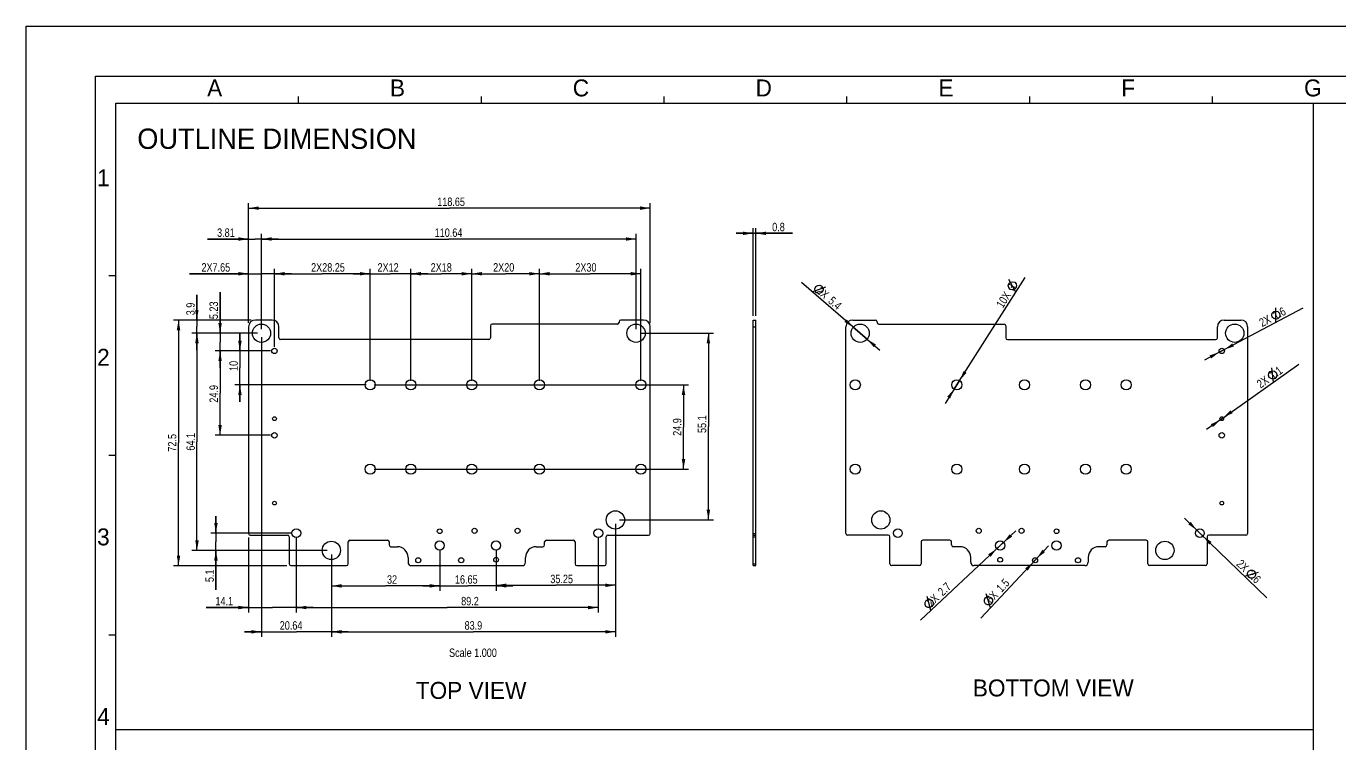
# Model space of a CAD drawing. Header units: millimetres. Extents: x 0 to 594, y 0 to 420.
# Drawn here: x 0 to 388, y 208.3 to 420 of the extents above; entities that cross this region are included whole.
import ezdxf

# ---------------------------------------------------------------- set-up
doc = ezdxf.new("R2010")
doc.units = ezdxf.units.MM
doc.header["$LTSCALE"] = 32.67
doc.layers.get('0').update_dxf_attribs({"linetype": 'CONTINUOUS'})
doc.styles.get("Standard").update_dxf_attribs({"font": 'txt', "width": 0.8})
doc.styles.add('TEXTSTYLE_2', font='txt')
doc.styles.add('TEXTSTYLE_8', font='ar_wgl__.ttf')
doc.styles.add('TEXTSTYLE_9', font='ar_wgl_b.ttf')
doc.dimstyles.new('DIMSTYLE_1', dxfattribs={"dimtxt": 2.5, "dimasz": 3, "dimexe": 1.5, "dimexo": 1.2, "dimtad": 1, "dimdsep": 46, "dimtxsty": 'STANDARD', "dimblk": '_FILLED', "dimblk1": '_FILLED', "dimblk2": '_FILLED', "dimcen": 0.09, "dimazin": 2, "dimtp": 0.01, "dimtm": 0.01, "dimtfac": 1, "dimtofl": 0, "dimtmove": 0, "dimatfit": 3, "dimldrblk": '_FILLED', "dimfxl": 1, "dimtolj": 1, "dimarcsym": 0})
doc.dimstyles.new('DIMSTYLE_2', dxfattribs={"dimtxt": 2.5, "dimasz": 3, "dimexe": 1.5, "dimexo": 1.2, "dimtad": 1, "dimdsep": 46, "dimtxsty": 'STANDARD', "dimblk": '_FILLED', "dimblk1": '_FILLED', "dimblk2": '_FILLED', "dimcen": 0.09, "dimazin": 2, "dimtp": 0.01, "dimtm": 0.01, "dimtfac": 1, "dimtmove": 0, "dimatfit": 2, "dimldrblk": '_FILLED', "dimfxl": 1, "dimtolj": 1, "dimarcsym": 0})

# ---------------------------------------------------------------- blocks, each defined once
blk = doc.blocks.new('_FILLED')
at = {"color": 0, "linetype": 'BYBLOCK'}
blk.add_solid([(0, 0), (-1, 0.17), (-1, -0.17)], dxfattribs=at)
blk = doc.blocks.new('*D0')
at = {"color": 7, "linetype": 'CONTINUOUS'}
for p, q in [((65.67, 332.52), (65.67, 367.83)), ((65.67, 366.33), (124.99, 366.33)), ((184.32, 366.33), (124.99, 366.33)), ((184.32, 332.52), (184.32, 367.83))]:
    blk.add_line(p, q, dxfattribs=at)
at = {"color": 7, "linetype": 'CONTINUOUS', "xscale": 3, "yscale": 3, "zscale": 3, "rotation": 180}
blk.add_blockref('_FILLED', (65.67, 366.33), dxfattribs=at)
at = {"color": 7, "linetype": 'CONTINUOUS', "xscale": 3, "yscale": 3, "zscale": 3}
blk.add_blockref('_FILLED', (184.32, 366.33), dxfattribs=at)
at = {"color": 7, "linetype": 'CONTINUOUS', "insert": (125.48, 369.46), "char_height": 2.5, "width": 12, "attachment_point": 2, "line_spacing_factor": 0.9}
blk.add_mtext('118.65', dxfattribs=at)
blk = doc.blocks.new('*D1')
at = {"color": 7, "linetype": 'CONTINUOUS'}
for p, q in [((66.47, 333.32), (43.47, 333.32)), ((44.97, 333.32), (44.97, 297.07)), ((44.97, 260.82), (44.97, 297.07)), ((76.97, 260.82), (43.47, 260.82))]:
    blk.add_line(p, q, dxfattribs=at)
at = {"color": 7, "linetype": 'CONTINUOUS', "xscale": 3, "yscale": 3, "zscale": 3}
for p, rotation in [((44.97, 333.32), 90), ((44.97, 260.82), 270)]:
    blk.add_blockref('_FILLED', p, dxfattribs=dict(at, rotation=rotation))
at = {"color": 7, "linetype": 'CONTINUOUS', "insert": (41.84, 297.07), "char_height": 2.5, "width": 8, "attachment_point": 2, "rotation": 90, "line_spacing_factor": 0.9}
blk.add_mtext('72.5', dxfattribs=at)
blk = doc.blocks.new('*D2')
at = {"color": 7, "linetype": 'CONTINUOUS'}
for p, q in [((214.68, 358.9), (209.68, 358.9)), ((209.68, 358.9), (215.08, 358.9)), ((214.68, 334.52), (214.68, 360.4)), ((226.33, 358.9), (215.08, 358.9)), ((215.48, 334.52), (215.48, 360.4)), ((215.48, 358.9), (226.33, 358.9))]:
    blk.add_line(p, q, dxfattribs=at)
at = {"color": 7, "linetype": 'CONTINUOUS', "xscale": 3, "yscale": 3, "zscale": 3}
blk.add_blockref('_FILLED', (214.68, 358.9), dxfattribs=at)
at = {"color": 7, "linetype": 'CONTINUOUS', "xscale": 3, "yscale": 3, "zscale": 3, "rotation": 180}
blk.add_blockref('_FILLED', (215.48, 358.9), dxfattribs=at)
at = {"color": 7, "linetype": 'CONTINUOUS', "insert": (220.33, 362.02), "char_height": 2.5, "width": 6, "attachment_point": 1, "line_spacing_factor": 0.9}
blk.add_mtext('0.8', dxfattribs=at)
blk = doc.blocks.new('*D3')
at = {"color": 7, "linetype": 'CONTINUOUS'}
for p, q in [((65.67, 357.22), (53.57, 357.22)), ((53.57, 357.22), (67.57, 357.22)), ((65.67, 332.52), (65.67, 358.72)), ((74.48, 357.22), (67.57, 357.22)), ((69.48, 330.62), (69.48, 358.72)), ((69.48, 357.22), (74.48, 357.22))]:
    blk.add_line(p, q, dxfattribs=at)
at = {"color": 7, "linetype": 'CONTINUOUS', "xscale": 3, "yscale": 3, "zscale": 3}
blk.add_blockref('_FILLED', (65.67, 357.22), dxfattribs=at)
at = {"color": 7, "linetype": 'CONTINUOUS', "xscale": 3, "yscale": 3, "zscale": 3, "rotation": 180}
blk.add_blockref('_FILLED', (69.48, 357.22), dxfattribs=at)
at = {"color": 7, "linetype": 'CONTINUOUS', "insert": (61.57, 360.35), "char_height": 2.5, "width": 8, "attachment_point": 3, "line_spacing_factor": 0.9}
blk.add_mtext('3.81', dxfattribs=at)
blk = doc.blocks.new('*D4')
at = {"color": 7, "linetype": 'CONTINUOUS'}
for p, q in [((68.28, 329.42), (48.93, 329.42)), ((50.43, 329.42), (50.43, 297.37)), ((50.43, 265.32), (50.43, 297.37)), ((88.92, 265.32), (48.93, 265.32))]:
    blk.add_line(p, q, dxfattribs=at)
at = {"color": 7, "linetype": 'CONTINUOUS', "xscale": 3, "yscale": 3, "zscale": 3}
for p, rotation in [((50.43, 329.42), 90), ((50.43, 265.32), 270)]:
    blk.add_blockref('_FILLED', p, dxfattribs=dict(at, rotation=rotation))
at = {"color": 7, "linetype": 'CONTINUOUS', "insert": (47.3, 297.37), "char_height": 2.5, "width": 8, "attachment_point": 2, "rotation": 90, "line_spacing_factor": 0.9}
blk.add_mtext('64.1', dxfattribs=at)
blk = doc.blocks.new('*D5')
at = {"color": 7, "linetype": 'CONTINUOUS'}
for p, q in [((73.32, 325.39), (73.32, 348.47)), ((73.32, 346.97), (87.44, 346.97)), ((101.57, 346.97), (87.44, 346.97)), ((101.57, 315.39), (101.57, 348.47))]:
    blk.add_line(p, q, dxfattribs=at)
at = {"color": 7, "linetype": 'CONTINUOUS', "xscale": 3, "yscale": 3, "zscale": 3, "rotation": 180}
blk.add_blockref('_FILLED', (73.32, 346.97), dxfattribs=at)
at = {"color": 7, "linetype": 'CONTINUOUS', "xscale": 3, "yscale": 3, "zscale": 3}
blk.add_blockref('_FILLED', (101.57, 346.97), dxfattribs=at)
at = {"color": 7, "linetype": 'CONTINUOUS', "insert": (89.12, 350.09), "char_height": 2.5, "width": 14, "attachment_point": 2, "line_spacing_factor": 0.9}
blk.add_mtext('2X28.25', dxfattribs=at)
blk = doc.blocks.new('*D6')
at = {"color": 7, "linetype": 'CONTINUOUS'}
for p, q in [((65.67, 346.97), (48.23, 346.97)), ((48.23, 346.97), (69.49, 346.97)), ((65.67, 332.52), (65.67, 348.47)), ((78.32, 346.97), (69.49, 346.97)), ((73.32, 325.39), (73.32, 348.47)), ((73.32, 346.97), (78.32, 346.97))]:
    blk.add_line(p, q, dxfattribs=at)
at = {"color": 7, "linetype": 'CONTINUOUS', "xscale": 3, "yscale": 3, "zscale": 3}
blk.add_blockref('_FILLED', (65.67, 346.97), dxfattribs=at)
at = {"color": 7, "linetype": 'CONTINUOUS', "xscale": 3, "yscale": 3, "zscale": 3, "rotation": 180}
blk.add_blockref('_FILLED', (73.32, 346.97), dxfattribs=at)
at = {"color": 7, "linetype": 'CONTINUOUS', "insert": (60.23, 350.09), "char_height": 2.5, "width": 12, "attachment_point": 3, "line_spacing_factor": 0.9}
blk.add_mtext('2X7.65', dxfattribs=at)
blk = doc.blocks.new('*D7')
at = {"color": 7, "linetype": 'CONTINUOUS'}
for p, q in [((101.57, 346.97), (96.57, 346.97)), ((96.57, 346.97), (107.57, 346.97)), ((101.57, 315.39), (101.57, 348.47)), ((118.57, 346.97), (107.57, 346.97)), ((113.57, 315.39), (113.57, 348.47)), ((113.57, 346.97), (118.57, 346.97))]:
    blk.add_line(p, q, dxfattribs=at)
at = {"color": 7, "linetype": 'CONTINUOUS', "xscale": 3, "yscale": 3, "zscale": 3}
blk.add_blockref('_FILLED', (101.57, 346.97), dxfattribs=at)
at = {"color": 7, "linetype": 'CONTINUOUS', "xscale": 3, "yscale": 3, "zscale": 3, "rotation": 180}
blk.add_blockref('_FILLED', (113.57, 346.97), dxfattribs=at)
at = {"color": 7, "linetype": 'CONTINUOUS', "insert": (106.87, 350.09), "char_height": 2.5, "width": 8, "attachment_point": 2, "line_spacing_factor": 0.9}
blk.add_mtext('2X12', dxfattribs=at)
blk = doc.blocks.new('*D8')
at = {"color": 7, "linetype": 'CONTINUOUS'}
for p, q in [((113.57, 315.39), (113.57, 348.47)), ((113.57, 346.97), (122.57, 346.97)), ((131.57, 346.97), (122.57, 346.97)), ((131.57, 315.39), (131.57, 348.47))]:
    blk.add_line(p, q, dxfattribs=at)
at = {"color": 7, "linetype": 'CONTINUOUS', "xscale": 3, "yscale": 3, "zscale": 3, "rotation": 180}
blk.add_blockref('_FILLED', (113.57, 346.97), dxfattribs=at)
at = {"color": 7, "linetype": 'CONTINUOUS', "xscale": 3, "yscale": 3, "zscale": 3}
blk.add_blockref('_FILLED', (131.57, 346.97), dxfattribs=at)
at = {"color": 7, "linetype": 'CONTINUOUS', "insert": (122.57, 350.09), "char_height": 2.5, "width": 8, "attachment_point": 2, "line_spacing_factor": 0.9}
blk.add_mtext('2X18', dxfattribs=at)
blk = doc.blocks.new('*D9')
at = {"color": 7, "linetype": 'CONTINUOUS'}
for p, q in [((131.57, 315.39), (131.57, 348.47)), ((131.57, 346.97), (141.57, 346.97)), ((151.57, 346.97), (141.57, 346.97)), ((151.57, 315.39), (151.57, 348.47))]:
    blk.add_line(p, q, dxfattribs=at)
at = {"color": 7, "linetype": 'CONTINUOUS', "xscale": 3, "yscale": 3, "zscale": 3, "rotation": 180}
blk.add_blockref('_FILLED', (131.57, 346.97), dxfattribs=at)
at = {"color": 7, "linetype": 'CONTINUOUS', "xscale": 3, "yscale": 3, "zscale": 3}
blk.add_blockref('_FILLED', (151.57, 346.97), dxfattribs=at)
at = {"color": 7, "linetype": 'CONTINUOUS', "insert": (141.03, 350.09), "char_height": 2.5, "width": 8, "attachment_point": 2, "line_spacing_factor": 0.9}
blk.add_mtext('2X20', dxfattribs=at)
blk = doc.blocks.new('*D10')
at = {"color": 7, "linetype": 'CONTINUOUS'}
for p, q in [((151.57, 315.39), (151.57, 348.47)), ((151.57, 346.97), (166.57, 346.97)), ((181.57, 346.97), (166.57, 346.97)), ((181.57, 315.39), (181.57, 348.47))]:
    blk.add_line(p, q, dxfattribs=at)
at = {"color": 7, "linetype": 'CONTINUOUS', "xscale": 3, "yscale": 3, "zscale": 3, "rotation": 180}
blk.add_blockref('_FILLED', (151.57, 346.97), dxfattribs=at)
at = {"color": 7, "linetype": 'CONTINUOUS', "xscale": 3, "yscale": 3, "zscale": 3}
blk.add_blockref('_FILLED', (181.57, 346.97), dxfattribs=at)
at = {"color": 7, "linetype": 'CONTINUOUS', "insert": (165.31, 350.09), "char_height": 2.5, "width": 8, "attachment_point": 2, "line_spacing_factor": 0.9}
blk.add_mtext('2X30', dxfattribs=at)
blk = doc.blocks.new('*D11')
at = {"color": 7, "linetype": 'CONTINUOUS'}
for p, q in [((69.48, 330.62), (69.48, 358.72)), ((69.48, 357.22), (124.8, 357.22)), ((180.12, 357.22), (124.8, 357.22)), ((180.12, 330.62), (180.12, 358.72))]:
    blk.add_line(p, q, dxfattribs=at)
at = {"color": 7, "linetype": 'CONTINUOUS', "xscale": 3, "yscale": 3, "zscale": 3, "rotation": 180}
blk.add_blockref('_FILLED', (69.48, 357.22), dxfattribs=at)
at = {"color": 7, "linetype": 'CONTINUOUS', "xscale": 3, "yscale": 3, "zscale": 3}
blk.add_blockref('_FILLED', (180.12, 357.22), dxfattribs=at)
at = {"color": 7, "linetype": 'CONTINUOUS', "insert": (124.73, 360.35), "char_height": 2.5, "width": 12, "attachment_point": 2, "line_spacing_factor": 0.9}
blk.add_mtext('110.64', dxfattribs=at)
blk = doc.blocks.new('*D12')
at = {"color": 7, "linetype": 'CONTINUOUS'}
for p, q in [((57.25, 329.42), (57.25, 341.58)), ((57.25, 341.58), (57.25, 326.81)), ((68.28, 329.42), (55.75, 329.42)), ((57.25, 319.19), (57.25, 326.81)), ((72.12, 324.19), (55.75, 324.19)), ((57.25, 324.19), (57.25, 319.19))]:
    blk.add_line(p, q, dxfattribs=at)
at = {"color": 7, "linetype": 'CONTINUOUS', "xscale": 3, "yscale": 3, "zscale": 3}
for p, rotation in [((57.25, 329.42), 270), ((57.25, 324.19), 90)]:
    blk.add_blockref('_FILLED', p, dxfattribs=dict(at, rotation=rotation))
at = {"color": 7, "linetype": 'CONTINUOUS', "insert": (54.12, 333.58), "char_height": 2.5, "width": 8, "attachment_point": 1, "rotation": 90, "line_spacing_factor": 0.9}
blk.add_mtext('5.23', dxfattribs=at)
blk = doc.blocks.new('*D13')
at = {"color": 7, "linetype": 'CONTINUOUS'}
for p, q in [((72.12, 324.19), (55.75, 324.19)), ((57.25, 324.19), (57.25, 311.74)), ((57.25, 299.29), (57.25, 311.74)), ((72.12, 299.29), (55.75, 299.29))]:
    blk.add_line(p, q, dxfattribs=at)
at = {"color": 7, "linetype": 'CONTINUOUS', "xscale": 3, "yscale": 3, "zscale": 3}
for p, rotation in [((57.25, 324.19), 90), ((57.25, 299.29), 270)]:
    blk.add_blockref('_FILLED', p, dxfattribs=dict(at, rotation=rotation))
at = {"color": 7, "linetype": 'CONTINUOUS', "insert": (54.12, 311.53), "char_height": 2.5, "width": 8, "attachment_point": 2, "rotation": 90, "line_spacing_factor": 0.9}
blk.add_mtext('24.9', dxfattribs=at)
blk = doc.blocks.new('*D14')
at = {"color": 7, "linetype": 'CONTINUOUS'}
for p, q in [((63.11, 324.19), (63.11, 329.19)), ((63.11, 329.19), (63.11, 319.19)), ((72.12, 324.19), (61.61, 324.19)), ((63.11, 309.19), (63.11, 319.19)), ((100.37, 314.19), (61.61, 314.19)), ((63.11, 314.19), (63.11, 309.19))]:
    blk.add_line(p, q, dxfattribs=at)
at = {"color": 7, "linetype": 'CONTINUOUS', "xscale": 3, "yscale": 3, "zscale": 3}
for p, rotation in [((63.11, 324.19), 270), ((63.11, 314.19), 90)]:
    blk.add_blockref('_FILLED', p, dxfattribs=dict(at, rotation=rotation))
at = {"color": 7, "linetype": 'CONTINUOUS', "insert": (59.98, 319.78), "char_height": 2.5, "width": 4, "attachment_point": 2, "rotation": 90, "line_spacing_factor": 0.9}
blk.add_mtext('10', dxfattribs=at)
blk = doc.blocks.new('*D15')
at = {"color": 7, "linetype": 'CONTINUOUS'}
for p, q in [((102.77, 314.19), (195.64, 314.19)), ((194.14, 314.19), (194.14, 301.74)), ((194.14, 289.29), (194.14, 301.74)), ((102.77, 289.29), (195.64, 289.29))]:
    blk.add_line(p, q, dxfattribs=at)
at = {"color": 7, "linetype": 'CONTINUOUS', "xscale": 3, "yscale": 3, "zscale": 3}
for p, rotation in [((194.14, 314.19), 90), ((194.14, 289.29), 270)]:
    blk.add_blockref('_FILLED', p, dxfattribs=dict(at, rotation=rotation))
at = {"color": 7, "linetype": 'CONTINUOUS', "insert": (191.01, 301.74), "char_height": 2.5, "width": 8, "attachment_point": 2, "rotation": 90, "line_spacing_factor": 0.9}
blk.add_mtext('24.9', dxfattribs=at)
blk = doc.blocks.new('*D16')
at = {"color": 7, "linetype": 'CONTINUOUS'}
for p, q in [((79.77, 269.22), (79.77, 246.97)), ((168.97, 269.22), (168.97, 246.97)), ((79.77, 248.47), (124.37, 248.47)), ((168.97, 248.47), (124.37, 248.47))]:
    blk.add_line(p, q, dxfattribs=at)
at = {"color": 7, "linetype": 'CONTINUOUS', "xscale": 3, "yscale": 3, "zscale": 3, "rotation": 180}
blk.add_blockref('_FILLED', (79.77, 248.47), dxfattribs=at)
at = {"color": 7, "linetype": 'CONTINUOUS', "xscale": 3, "yscale": 3, "zscale": 3}
blk.add_blockref('_FILLED', (168.97, 248.47), dxfattribs=at)
at = {"color": 7, "linetype": 'CONTINUOUS', "insert": (131.06, 251.6), "char_height": 2.5, "width": 8, "attachment_point": 2, "line_spacing_factor": 0.9}
blk.add_mtext('89.2', dxfattribs=at)
blk = doc.blocks.new('*D17')
at = {"color": 7, "linetype": 'CONTINUOUS'}
for p, q in [((56.02, 270.42), (56.02, 275.42)), ((56.02, 275.42), (56.02, 267.87)), ((78.57, 270.42), (54.52, 270.42)), ((56.02, 253.69), (56.02, 267.87)), ((88.92, 265.32), (54.52, 265.32)), ((56.02, 265.32), (56.02, 253.69))]:
    blk.add_line(p, q, dxfattribs=at)
at = {"color": 7, "linetype": 'CONTINUOUS', "xscale": 3, "yscale": 3, "zscale": 3}
for p, rotation in [((56.02, 270.42), 270), ((56.02, 265.32), 90)]:
    blk.add_blockref('_FILLED', p, dxfattribs=dict(at, rotation=rotation))
at = {"color": 7, "linetype": 'CONTINUOUS', "insert": (52.9, 259.69), "char_height": 2.5, "width": 6, "attachment_point": 3, "rotation": 90, "line_spacing_factor": 0.9}
blk.add_mtext('5.1', dxfattribs=at)
blk = doc.blocks.new('*D18')
at = {"color": 7, "linetype": 'CONTINUOUS'}
for p, q in [((50.39, 333.32), (50.39, 340.71)), ((50.39, 340.71), (50.39, 331.37)), ((66.47, 333.32), (48.89, 333.32)), ((50.39, 324.42), (50.39, 331.37)), ((68.28, 329.42), (48.89, 329.42)), ((50.39, 329.42), (50.39, 324.42))]:
    blk.add_line(p, q, dxfattribs=at)
at = {"color": 7, "linetype": 'CONTINUOUS', "xscale": 3, "yscale": 3, "zscale": 3}
for p, rotation in [((50.39, 333.32), 270), ((50.39, 329.42), 90)]:
    blk.add_blockref('_FILLED', p, dxfattribs=dict(at, rotation=rotation))
at = {"color": 7, "linetype": 'CONTINUOUS', "insert": (47.26, 334.71), "char_height": 2.5, "width": 6, "attachment_point": 1, "rotation": 90, "line_spacing_factor": 0.9}
blk.add_mtext('3.9', dxfattribs=at)
blk = doc.blocks.new('*D19')
at = {"color": 7, "linetype": 'CONTINUOUS'}
for p, q in [((69.48, 328.22), (69.48, 239.8)), ((90.12, 264.12), (90.12, 239.8)), ((69.48, 241.3), (64.48, 241.3)), ((64.48, 241.3), (79.8, 241.3)), ((95.12, 241.3), (79.8, 241.3)), ((90.12, 241.3), (95.12, 241.3))]:
    blk.add_line(p, q, dxfattribs=at)
at = {"color": 7, "linetype": 'CONTINUOUS', "xscale": 3, "yscale": 3, "zscale": 3}
blk.add_blockref('_FILLED', (69.48, 241.3), dxfattribs=at)
at = {"color": 7, "linetype": 'CONTINUOUS', "xscale": 3, "yscale": 3, "zscale": 3, "rotation": 180}
blk.add_blockref('_FILLED', (90.12, 241.3), dxfattribs=at)
at = {"color": 7, "linetype": 'CONTINUOUS', "insert": (78.22, 244.43), "char_height": 2.5, "width": 10, "attachment_point": 2, "line_spacing_factor": 0.9}
blk.add_mtext('20.64', dxfattribs=at)
blk = doc.blocks.new('*D20')
at = {"color": 7, "linetype": 'CONTINUOUS'}
for p, q in [((174.02, 273.12), (174.02, 239.8)), ((90.12, 264.12), (90.12, 239.8)), ((90.12, 241.3), (132.07, 241.3)), ((174.02, 241.3), (132.07, 241.3))]:
    blk.add_line(p, q, dxfattribs=at)
at = {"color": 7, "linetype": 'CONTINUOUS', "xscale": 3, "yscale": 3, "zscale": 3, "rotation": 180}
blk.add_blockref('_FILLED', (90.12, 241.3), dxfattribs=at)
at = {"color": 7, "linetype": 'CONTINUOUS', "xscale": 3, "yscale": 3, "zscale": 3}
blk.add_blockref('_FILLED', (174.02, 241.3), dxfattribs=at)
at = {"color": 7, "linetype": 'CONTINUOUS', "insert": (132.07, 244.43), "char_height": 2.5, "width": 8, "attachment_point": 2, "line_spacing_factor": 0.9}
blk.add_mtext('83.9', dxfattribs=at)
blk = doc.blocks.new('*D21')
at = {"color": 7, "linetype": 'CONTINUOUS'}
for p, q in [((181.32, 329.42), (202.98, 329.42)), ((201.48, 329.42), (201.48, 301.87)), ((201.48, 274.32), (201.48, 301.87)), ((175.22, 274.32), (202.98, 274.32))]:
    blk.add_line(p, q, dxfattribs=at)
at = {"color": 7, "linetype": 'CONTINUOUS', "xscale": 3, "yscale": 3, "zscale": 3}
for p, rotation in [((201.48, 329.42), 90), ((201.48, 274.32), 270)]:
    blk.add_blockref('_FILLED', p, dxfattribs=dict(at, rotation=rotation))
at = {"color": 7, "linetype": 'CONTINUOUS', "insert": (198.35, 302.57), "char_height": 2.5, "width": 8, "attachment_point": 2, "rotation": 90, "line_spacing_factor": 0.9}
blk.add_mtext('55.1', dxfattribs=at)
blk = doc.blocks.new('*D22')
at = {"color": 7, "linetype": 'CONTINUOUS'}
for p, q in [((65.67, 269.12), (65.67, 246.97)), ((79.77, 269.22), (79.77, 246.97)), ((65.67, 248.47), (53.09, 248.47)), ((53.09, 248.47), (72.72, 248.47)), ((84.77, 248.47), (72.72, 248.47)), ((79.77, 248.47), (84.77, 248.47))]:
    blk.add_line(p, q, dxfattribs=at)
at = {"color": 7, "linetype": 'CONTINUOUS', "xscale": 3, "yscale": 3, "zscale": 3}
blk.add_blockref('_FILLED', (65.67, 248.47), dxfattribs=at)
at = {"color": 7, "linetype": 'CONTINUOUS', "xscale": 3, "yscale": 3, "zscale": 3, "rotation": 180}
blk.add_blockref('_FILLED', (79.77, 248.47), dxfattribs=at)
at = {"color": 7, "linetype": 'CONTINUOUS', "insert": (61.09, 251.6), "char_height": 2.5, "width": 8, "attachment_point": 3, "line_spacing_factor": 0.9}
blk.add_mtext('14.1', dxfattribs=at)
blk = doc.blocks.new('*D23')
at = {"color": 7, "linetype": 'CONTINUOUS'}
for p, q in [((90.12, 264.12), (90.12, 253.35)), ((122.12, 265.57), (122.12, 253.35)), ((90.12, 254.85), (106.12, 254.85)), ((122.12, 254.85), (106.12, 254.85))]:
    blk.add_line(p, q, dxfattribs=at)
at = {"color": 7, "linetype": 'CONTINUOUS', "xscale": 3, "yscale": 3, "zscale": 3, "rotation": 180}
blk.add_blockref('_FILLED', (90.12, 254.85), dxfattribs=at)
at = {"color": 7, "linetype": 'CONTINUOUS', "xscale": 3, "yscale": 3, "zscale": 3}
blk.add_blockref('_FILLED', (122.12, 254.85), dxfattribs=at)
at = {"color": 7, "linetype": 'CONTINUOUS', "insert": (108.04, 257.98), "char_height": 2.5, "width": 4, "attachment_point": 2, "line_spacing_factor": 0.9}
blk.add_mtext('32', dxfattribs=at)
blk = doc.blocks.new('*D24')
at = {"color": 7, "linetype": 'CONTINUOUS'}
for p, q in [((122.12, 265.57), (122.12, 253.38)), ((138.77, 265.57), (138.77, 253.38)), ((122.12, 254.88), (117.12, 254.88)), ((117.12, 254.88), (130.44, 254.88)), ((143.77, 254.88), (130.44, 254.88)), ((138.77, 254.88), (143.77, 254.88))]:
    blk.add_line(p, q, dxfattribs=at)
at = {"color": 7, "linetype": 'CONTINUOUS', "xscale": 3, "yscale": 3, "zscale": 3}
blk.add_blockref('_FILLED', (122.12, 254.88), dxfattribs=at)
at = {"color": 7, "linetype": 'CONTINUOUS', "xscale": 3, "yscale": 3, "zscale": 3, "rotation": 180}
blk.add_blockref('_FILLED', (138.77, 254.88), dxfattribs=at)
at = {"color": 7, "linetype": 'CONTINUOUS', "insert": (129.97, 258), "char_height": 2.5, "width": 10, "attachment_point": 2, "line_spacing_factor": 0.9}
blk.add_mtext('16.65', dxfattribs=at)
blk = doc.blocks.new('*D25')
at = {"color": 7, "linetype": 'CONTINUOUS'}
for p, q in [((174.02, 273.12), (174.02, 253.53)), ((138.77, 265.57), (138.77, 253.53)), ((138.77, 255.03), (156.39, 255.03)), ((174.02, 255.03), (156.39, 255.03))]:
    blk.add_line(p, q, dxfattribs=at)
at = {"color": 7, "linetype": 'CONTINUOUS', "xscale": 3, "yscale": 3, "zscale": 3, "rotation": 180}
blk.add_blockref('_FILLED', (138.77, 255.03), dxfattribs=at)
at = {"color": 7, "linetype": 'CONTINUOUS', "xscale": 3, "yscale": 3, "zscale": 3}
blk.add_blockref('_FILLED', (174.02, 255.03), dxfattribs=at)
at = {"color": 7, "linetype": 'CONTINUOUS', "insert": (158.14, 258.16), "char_height": 2.5, "width": 10, "attachment_point": 2, "line_spacing_factor": 0.9}
blk.add_mtext('35.25', dxfattribs=at)
blk = doc.blocks.new('*D26')
at = {"color": 7, "linetype": 'CONTINUOUS'}
for p, q in [((246.32, 329.42), (228.96, 344.36)), ((244.27, 331.18), (244.27, 331.18)), ((244.27, 331.18), (246.32, 329.42)), ((248.37, 327.66), (246.32, 329.42)), ((246.32, 329.42), (252.16, 324.4)), ((248.37, 327.66), (248.37, 327.66))]:
    blk.add_line(p, q, dxfattribs=at)
at = {"color": 7, "linetype": 'CONTINUOUS', "xscale": 3, "yscale": 3, "zscale": 3}
for p, rotation in [((244.27, 331.18), 319.2854077975), ((248.37, 327.66), 139.2863019438)]:
    blk.add_blockref('_FILLED', p, dxfattribs=dict(at, rotation=rotation))
at = {"color": 7, "linetype": 'CONTINUOUS', "insert": (241.11, 338.03), "char_height": 2.5, "width": 20, "attachment_point": 3, "rotation": 319.2849, "line_spacing_factor": 0.9}
blk.add_mtext('2X{\\ftxt;\\W0.0001;\\H0.0001;\\~}{\\ftxt;\\W1.3333333333;\\H2.5; }{\\ftxt;\\W0.0001;\\H0.0001;\\~}5.4', dxfattribs=at)
blk = doc.blocks.new('*D27')
at = {"color": 7, "linetype": 'CONTINUOUS'}
for p, q in [((274.87, 314.19), (295.06, 345.85)), ((275.68, 315.46), (274.87, 314.19)), ((275.68, 315.46), (275.68, 315.46)), ((274.87, 314.19), (271.38, 308.71)), ((274.06, 312.93), (274.87, 314.19)), ((274.06, 312.93), (274.06, 312.93))]:
    blk.add_line(p, q, dxfattribs=at)
at = {"color": 7, "linetype": 'CONTINUOUS', "xscale": 3, "yscale": 3, "zscale": 3}
for p, rotation in [((275.68, 315.46), 237.4793975888), ((274.06, 312.93), 57.4793975888)]:
    blk.add_blockref('_FILLED', p, dxfattribs=dict(at, rotation=rotation))
at = {"color": 7, "linetype": 'CONTINUOUS', "insert": (286.33, 337.97), "char_height": 2.5, "width": 17, "attachment_point": 1, "rotation": 57.4789, "line_spacing_factor": 0.9}
blk.add_mtext('10X{\\ftxt;\\W0.0001;\\H0.0001;\\~}{\\ftxt;\\W1.3333333333;\\H2.5; }{\\ftxt;\\W0.0001;\\H0.0001;\\~}3', dxfattribs=at)
blk = doc.blocks.new('*D28')
at = {"color": 7, "linetype": 'CONTINUOUS'}
for p, q in [((353.12, 324.19), (377.12, 336.87)), ((353.12, 324.19), (347.99, 321.48)), ((352.41, 323.82), (353.12, 324.19)), ((352.41, 323.82), (352.41, 323.82)), ((353.83, 324.56), (353.12, 324.19)), ((353.83, 324.56), (353.83, 324.56))]:
    blk.add_line(p, q, dxfattribs=at)
at = {"color": 7, "linetype": 'CONTINUOUS', "xscale": 3, "yscale": 3, "zscale": 3}
for p, rotation in [((353.83, 324.56), 207.8549417329), ((352.41, 323.82), 27.8549417329)]:
    blk.add_blockref('_FILLED', p, dxfattribs=dict(at, rotation=rotation))
at = {"color": 7, "linetype": 'CONTINUOUS', "insert": (363.87, 333.41), "char_height": 2.5, "width": 20, "attachment_point": 1, "rotation": 27.8567, "line_spacing_factor": 0.9}
blk.add_mtext('2X{\\ftxt;\\W0.0001;\\H0.0001;\\~}{\\ftxt;\\W1.3333333333;\\H2.5; }{\\ftxt;\\W0.0001;\\H0.0001;\\~}1.6', dxfattribs=at)
blk = doc.blocks.new('*D29')
at = {"color": 7, "linetype": 'CONTINUOUS'}
for p, q in [((353.12, 304.19), (375.86, 320.25)), ((353.12, 304.19), (348.59, 300.99)), ((352.67, 303.87), (353.12, 304.19)), ((352.67, 303.87), (352.67, 303.87)), ((353.57, 304.51), (353.12, 304.19)), ((353.57, 304.51), (353.57, 304.51))]:
    blk.add_line(p, q, dxfattribs=at)
at = {"color": 7, "linetype": 'CONTINUOUS', "xscale": 3, "yscale": 3, "zscale": 3}
for p, rotation in [((353.57, 304.51), 215.2368283161), ((352.67, 303.87), 35.2352466386)]:
    blk.add_blockref('_FILLED', p, dxfattribs=dict(at, rotation=rotation))
at = {"color": 7, "linetype": 'CONTINUOUS', "insert": (363.17, 315.11), "char_height": 2.5, "width": 20, "attachment_point": 1, "rotation": 35.2374, "line_spacing_factor": 0.9}
blk.add_mtext('2X{\\ftxt;\\W0.0001;\\H0.0001;\\~}{\\ftxt;\\W1.3333333333;\\H2.5; }{\\ftxt;\\W0.0001;\\H0.0001;\\~}1.1', dxfattribs=at)
blk = doc.blocks.new('*D30')
at = {"color": 7, "linetype": 'CONTINUOUS'}
for p, q in [((346.67, 270.42), (342.14, 274.8)), ((345.74, 271.32), (345.74, 271.32)), ((345.74, 271.32), (346.67, 270.42)), ((347.61, 269.52), (346.67, 270.42)), ((346.67, 270.42), (366.42, 251.36)), ((347.61, 269.52), (347.61, 269.52))]:
    blk.add_line(p, q, dxfattribs=at)
at = {"color": 7, "linetype": 'CONTINUOUS', "xscale": 3, "yscale": 3, "zscale": 3}
for p, rotation in [((345.74, 271.32), 316.0177349357), ((347.61, 269.52), 136.0197075666)]:
    blk.add_blockref('_FILLED', p, dxfattribs=dict(at, rotation=rotation))
at = {"color": 7, "linetype": 'CONTINUOUS', "insert": (359, 262.87), "char_height": 2.5, "width": 20, "attachment_point": 1, "rotation": 316.0181, "line_spacing_factor": 0.9}
blk.add_mtext('2X{\\ftxt;\\W0.0001;\\H0.0001;\\~}{\\ftxt;\\W1.3333333333;\\H2.5; }{\\ftxt;\\W0.0001;\\H0.0001;\\~}2.6', dxfattribs=at)
blk = doc.blocks.new('*D31')
at = {"color": 7, "linetype": 'CONTINUOUS'}
for p, q in [((287.67, 266.77), (292.3, 271.11)), ((287.67, 266.77), (264.12, 244.69)), ((286.69, 265.85), (287.67, 266.77)), ((286.69, 265.85), (286.69, 265.85)), ((288.66, 267.69), (287.67, 266.77)), ((288.66, 267.69), (288.66, 267.69))]:
    blk.add_line(p, q, dxfattribs=at)
at = {"color": 7, "linetype": 'CONTINUOUS', "xscale": 3, "yscale": 3, "zscale": 3}
for p, rotation in [((288.66, 267.69), 223.1561397768), ((286.69, 265.85), 43.1581396115)]:
    blk.add_blockref('_FILLED', p, dxfattribs=dict(at, rotation=rotation))
at = {"color": 7, "linetype": 'CONTINUOUS', "insert": (271.71, 256.09), "char_height": 2.5, "width": 20, "attachment_point": 3, "rotation": 43.1583, "line_spacing_factor": 0.9}
blk.add_mtext('2X{\\ftxt;\\W0.0001;\\H0.0001;\\~}{\\ftxt;\\W1.3333333333;\\H2.5; }{\\ftxt;\\W0.0001;\\H0.0001;\\~}2.7', dxfattribs=at)
blk = doc.blocks.new('*D32')
at = {"color": 7, "linetype": 'CONTINUOUS'}
for p, q in [((297.98, 262.43), (301.91, 266.63)), ((297.98, 262.43), (281.98, 245.35)), ((297.47, 261.88), (297.98, 262.43)), ((297.47, 261.88), (297.47, 261.88)), ((298.49, 262.98), (297.98, 262.43)), ((298.49, 262.98), (298.49, 262.98))]:
    blk.add_line(p, q, dxfattribs=at)
at = {"color": 7, "linetype": 'CONTINUOUS', "xscale": 3, "yscale": 3, "zscale": 3}
for p, rotation in [((298.49, 262.98), 226.8671102327), ((297.47, 261.88), 46.8671102327)]:
    blk.add_blockref('_FILLED', p, dxfattribs=dict(at, rotation=rotation))
at = {"color": 7, "linetype": 'CONTINUOUS', "insert": (288.81, 257.21), "char_height": 2.5, "width": 20, "attachment_point": 3, "rotation": 46.8689, "line_spacing_factor": 0.9}
blk.add_mtext('6X{\\ftxt;\\W0.0001;\\H0.0001;\\~}{\\ftxt;\\W1.3333333333;\\H2.5; }{\\ftxt;\\W0.0001;\\H0.0001;\\~}1.5', dxfattribs=at)

msp = doc.modelspace()

# ---------------------------------------------------------------- linework, layer by layer
at = {"color": 7, "linetype": 'CONTINUOUS'}
for p, q in [((0, 0), (0, 420)), ((0, 420), (594, 420)), ((20.422, 20.309), (20.422, 405.309)), ((20.422, 405.309), (571.422, 405.309)), ((26.422, 28.309), (26.422, 397.309)), ((26.422, 397.309), (564.922, 397.309)), ((80.422, 397.309), (80.422, 399.309)), ((134.422, 397.309), (134.422, 399.309)), ((188.422, 397.309), (188.422, 399.309)), ((242.422, 397.309), (242.422, 399.309)), ((296.422, 397.309), (296.422, 399.309)), ((350.422, 397.309), (350.422, 399.309)), ((380.149, 396.999), (380.149, 27.955)), ((26.422, 346.309), (24.422, 346.309)), ((292.301, 341.528), (290.259, 345.301)), ((232.154, 341.614), (236.179, 343.097)), ((369.05, 332.61), (369.14, 336.899)), ((65.668, 331.321), (65.668, 270.321)), ((72.618, 333.321), (67.668, 333.321)), ((74.618, 328.021), (74.618, 331.321)), ((137.118, 331.621), (137.118, 328.021)), ((174.618, 332.121), (137.618, 332.121)), ((175.118, 332.821), (175.118, 332.621)), ((182.318, 333.321), (175.618, 333.321)), ((184.318, 270.321), (184.318, 331.321)), ((214.676, 260.821), (214.676, 333.321)), ((214.676, 333.321), (215.476, 333.321)), ((214.676, 331.321), (215.476, 331.321)), ((215.476, 260.821), (215.476, 333.321)), ((242.121, 270.321), (242.121, 331.321)), ((244.121, 333.321), (250.821, 333.321)), ((251.321, 332.821), (251.321, 332.621)), ((251.821, 332.121), (288.821, 332.121)), ((289.321, 331.621), (289.321, 328.021)), ((351.821, 328.021), (351.821, 331.321)), ((353.821, 333.321), (358.771, 333.321)), ((360.771, 331.321), (360.771, 270.321)), ((136.618, 327.521), (75.118, 327.521)), ((289.821, 327.521), (351.321, 327.521)), ((368.405, 314.988), (367.943, 319.253)), ((26.422, 293.309), (24.422, 293.309)), ((66.168, 269.821), (77.168, 269.821)), ((77.668, 269.321), (77.668, 261.321)), ((95.118, 261.321), (95.118, 267.821)), ((95.618, 268.321), (106.718, 268.321)), ((107.218, 267.821), (107.218, 266.921)), ((153.118, 266.921), (153.118, 267.821)), ((153.618, 268.321), (161.618, 268.321)), ((162.118, 267.821), (162.118, 261.321)), ((171.318, 261.321), (171.318, 269.321)), ((171.818, 269.821), (183.818, 269.821)), ((214.676, 270.321), (215.476, 270.321)), ((214.676, 269.821), (215.476, 269.821)), ((214.676, 269.321), (215.476, 269.321)), ((254.621, 269.821), (242.621, 269.821)), ((255.121, 261.321), (255.121, 269.321)), ((264.321, 267.821), (264.321, 261.321)), ((272.821, 268.321), (264.821, 268.321)), ((273.321, 266.921), (273.321, 267.821)), ((319.221, 267.821), (319.221, 266.921)), ((330.821, 268.321), (319.721, 268.321)), ((331.321, 261.321), (331.321, 267.821)), ((348.771, 269.321), (348.771, 261.321)), ((360.271, 269.821), (349.271, 269.821)), ((107.718, 266.421), (109.618, 266.421)), ((150.618, 266.421), (152.618, 266.421)), ((275.821, 266.421), (273.821, 266.421)), ((318.721, 266.421), (316.821, 266.421)), ((78.168, 260.821), (94.618, 260.821)), ((112.768, 263.271), (112.768, 261.821)), ((113.768, 260.821), (146.468, 260.821)), ((147.468, 261.821), (147.468, 263.271)), ((162.618, 260.821), (170.818, 260.821)), ((214.676, 261.321), (215.476, 261.321)), ((214.676, 260.821), (215.476, 260.821)), ((263.821, 260.821), (255.621, 260.821)), ((278.971, 261.821), (278.971, 263.271)), ((312.671, 260.821), (279.971, 260.821)), ((313.671, 263.271), (313.671, 261.821)), ((348.271, 260.821), (331.821, 260.821)), ((359.856, 257.697), (363.959, 258.949)), ((284.852, 248.416), (283.54, 252.501)), ((267.192, 247.568), (266.147, 251.728)), ((26.422, 240.309), (24.422, 240.309)), ((26.573, 212.477), (380.149, 212.477))]:
    msp.add_line(p, q, dxfattribs=at)
for points in [[(233.219, 343.171), (233.784, 343.509), (234.372, 343.553), (234.982, 343.303), (235.32, 342.737), (235.364, 342.15), (235.114, 341.54), (234.548, 341.202), (233.961, 341.158), (233.351, 341.408), (233.013, 341.973), (232.969, 342.561), (233.219, 343.171)], [(290.608, 342.361), (290.193, 342.872), (290.066, 343.448), (290.226, 344.087), (290.738, 344.502), (291.313, 344.629), (291.952, 344.469), (292.367, 343.957), (292.494, 343.382), (292.334, 342.743), (291.822, 342.328), (291.247, 342.2), (290.608, 342.361)], [(367.99, 334.17), (367.882, 334.82), (368.056, 335.383), (368.511, 335.859), (369.161, 335.967), (369.724, 335.793), (370.2, 335.338), (370.308, 334.688), (370.134, 334.125), (369.679, 333.649), (369.029, 333.541), (368.466, 333.715), (367.99, 334.17)], [(367.153, 316.399), (366.963, 317.03), (367.063, 317.61), (367.453, 318.141), (368.084, 318.332), (368.665, 318.232), (369.195, 317.841), (369.386, 317.211), (369.286, 316.63), (368.896, 316.099), (368.265, 315.909), (367.684, 316.009), (367.153, 316.399)], [(361.008, 259.191), (361.592, 259.496), (362.181, 259.506), (362.775, 259.222), (363.08, 258.638), (363.091, 258.049), (362.807, 257.455), (362.223, 257.15), (361.634, 257.139), (361.039, 257.423), (360.734, 258.007), (360.724, 258.597), (361.008, 259.191)], [(265.757, 248.793), (265.482, 249.391), (265.501, 249.98), (265.814, 250.56), (266.413, 250.835), (267.002, 250.816), (267.581, 250.503), (267.857, 249.905), (267.838, 249.316), (267.524, 248.736), (266.926, 248.461), (266.337, 248.479), (265.757, 248.793)], [(283.342, 249.546), (283.028, 250.126), (283.009, 250.715), (283.284, 251.313), (283.863, 251.627), (284.452, 251.646), (285.051, 251.371), (285.364, 250.791), (285.384, 250.202), (285.108, 249.604), (284.529, 249.29), (283.94, 249.271), (283.342, 249.546)]]:
    msp.add_lwpolyline(points, dxfattribs=at)
for centre, radius in [((69.478, 329.421), 2.7), ((180.118, 329.421), 2.7), ((246.321, 329.421), 2.7), ((356.962, 329.421), 2.7), ((73.318, 324.191), 0.8), ((353.121, 324.191), 0.8), ((101.568, 314.191), 1.5), ((113.568, 314.191), 1.5), ((131.568, 314.191), 1.5), ((151.568, 314.191), 1.5), ((181.568, 314.191), 1.5), ((244.871, 314.191), 1.5), ((274.871, 314.191), 1.5), ((294.871, 314.191), 1.5), ((312.871, 314.191), 1.5), ((324.871, 314.191), 1.5), ((73.318, 304.191), 0.55), ((353.121, 304.191), 0.55), ((73.318, 299.291), 0.8), ((353.121, 299.291), 0.8), ((101.568, 289.291), 1.5), ((113.568, 289.291), 1.5), ((131.568, 289.291), 1.5), ((151.568, 289.291), 1.5), ((181.568, 289.291), 1.5), ((244.871, 289.291), 1.5), ((274.871, 289.291), 1.5), ((294.871, 289.291), 1.5), ((312.871, 289.291), 1.5), ((324.871, 289.291), 1.5), ((73.318, 279.291), 0.55), ((353.121, 279.291), 0.55), ((174.018, 274.321), 2.7), ((252.421, 274.321), 2.7), ((79.768, 270.421), 1.3), ((122.118, 270.971), 0.7), ((132.433, 271.111), 0.75), ((145.113, 271.111), 0.75), ((168.968, 270.421), 1.3), ((257.471, 270.421), 1.3), ((281.326, 271.111), 0.75), ((294.006, 271.111), 0.75), ((304.321, 270.971), 0.7), ((346.671, 270.421), 1.3), ((90.118, 265.321), 2.7), ((122.118, 266.771), 1.35), ((138.768, 266.771), 1.35), ((287.671, 266.771), 1.35), ((304.321, 266.771), 1.35), ((336.321, 265.321), 2.7), ((115.778, 262.431), 0.75), ((128.458, 262.431), 0.75), ((138.773, 262.571), 0.7), ((287.666, 262.571), 0.7), ((297.981, 262.431), 0.75), ((310.661, 262.431), 0.75)]:
    msp.add_circle(centre, radius, dxfattribs=at)
for centre, radius, start, end in [((67.668, 331.321), 2, 90, 180), ((72.618, 331.321), 2, 0, 90), ((137.618, 331.621), 0.5, 90, 180), ((174.618, 332.621), 0.5, 270, 360), ((175.618, 332.821), 0.5, 90, 180), ((182.318, 331.321), 2, 0, 90), ((244.121, 331.321), 2, 90, 180), ((250.821, 332.821), 0.5, 0, 90), ((251.821, 332.621), 0.5, 180, 270), ((288.821, 331.621), 0.5, 0, 90), ((353.821, 331.321), 2, 90, 180), ((358.771, 331.321), 2, 0, 90), ((75.118, 328.021), 0.5, 180, 270), ((136.618, 328.021), 0.5, 270, 360), ((289.821, 328.021), 0.5, 180, 270), ((351.321, 328.021), 0.5, 270, 360), ((66.168, 270.321), 0.5, 180, 270), ((77.168, 269.321), 0.5, 0, 90), ((95.618, 267.821), 0.5, 90, 180), ((106.718, 267.821), 0.5, 0, 90), ((153.618, 267.821), 0.5, 90, 180), ((161.618, 267.821), 0.5, 0, 90), ((171.818, 269.321), 0.5, 90, 180), ((183.818, 270.321), 0.5, 270, 360), ((242.621, 270.321), 0.5, 180, 270), ((254.621, 269.321), 0.5, 0, 90), ((264.821, 267.821), 0.5, 90, 180), ((272.821, 267.821), 0.5, 0, 90), ((319.721, 267.821), 0.5, 90, 180), ((330.821, 267.821), 0.5, 0, 90), ((349.271, 269.321), 0.5, 90, 180), ((360.271, 270.321), 0.5, 270, 360), ((107.718, 266.921), 0.5, 180, 270), ((109.618, 263.271), 3.15, 0, 90), ((150.618, 263.271), 3.15, 90, 180), ((152.618, 266.921), 0.5, 270, 360), ((273.821, 266.921), 0.5, 180, 270), ((275.821, 263.271), 3.15, 0, 90), ((316.821, 263.271), 3.15, 90, 180), ((318.721, 266.921), 0.5, 270, 360), ((78.168, 261.321), 0.5, 180, 270), ((94.618, 261.321), 0.5, 270, 360), ((113.768, 261.821), 1, 180, 270), ((146.468, 261.821), 1, 270, 360), ((162.618, 261.321), 0.5, 180, 270), ((170.818, 261.321), 0.5, 270, 360), ((255.621, 261.321), 0.5, 180, 270), ((263.821, 261.321), 0.5, 270, 360), ((279.971, 261.821), 1, 180, 270), ((312.671, 261.821), 1, 270, 360), ((331.821, 261.321), 0.5, 180, 270), ((348.271, 261.321), 0.5, 270, 360)]:
    msp.add_arc(centre, radius, start, end, dxfattribs=at)

# ---------------------------------------------------------------- texts
at = {"color": 7, "linetype": 'CONTINUOUS', "attachment_point": 1, "line_spacing_factor": 0.9}
for s, insert, char_height, width, style in [('A', (53.422, 404.309), 5, 5, 'TEXTSTYLE_2'), ('B', (107.422, 404.309), 5, 5, 'TEXTSTYLE_2'), ('C', (161.422, 404.309), 5, 5, 'TEXTSTYLE_2'), ('D', (215.422, 404.309), 5, 5, 'TEXTSTYLE_2'), ('E', (269.422, 404.309), 5, 5, 'TEXTSTYLE_2'), ('F', (323.422, 404.309), 5, 5, 'TEXTSTYLE_2'), ('G', (377.422, 404.309), 5, 5, 'TEXTSTYLE_2'), ('OUTLINE DIMENSION', (32.794, 389.822), 6, 86.43123, 'TEXTSTYLE_9'), ('1', (20.922, 377.809), 5, 5, 'TEXTSTYLE_2'), ('2', (20.922, 324.809), 5, 5, 'TEXTSTYLE_2'), ('3', (20.922, 271.809), 5, 5, 'TEXTSTYLE_2'), ('TOP VIEW', (115.037, 226.504), 5, 34.07063, 'TEXTSTYLE_8'), ('BOTTOM VIEW', (279.583, 227.229), 5, 49.5539, 'TEXTSTYLE_8'), ('4', (20.922, 218.809), 5, 5, 'TEXTSTYLE_2')]:
    msp.add_mtext(s, dxfattribs=dict(at, insert=insert, char_height=char_height, width=width, style=style))
at = {"color": 7, "linetype": 'CONTINUOUS', "insert": (139.002, 236.372), "char_height": 2.5, "width": 22, "attachment_point": 3, "line_spacing_factor": 0.9}
msp.add_mtext('Scale 1.000', dxfattribs=at)

# ---------------------------------------------------------------- dimensions: what is measured, and where the dimension line sits
at = {"color": 7, "linetype": 'CONTINUOUS'}
for base, p1, p2, picture, middle in [((184.318, 366.334), (65.668, 331.321), (184.318, 331.321), '*D0', (125.791, 366.334)), ((215.476, 358.899), (214.676, 333.321), (215.476, 333.321), '*D2', (223.395, 358.899)), ((69.478, 357.223), (65.668, 331.321), (69.478, 329.421), '*D3', (57.316, 357.223)), ((90.118, 241.301), (69.478, 329.421), (90.118, 265.321), '*D19', (78.279, 241.301)), ((174.018, 241.301), (90.118, 265.321), (174.018, 274.321), '*D20', (132.006, 241.301)), ((174.018, 255.03), (138.768, 266.771), (174.018, 274.321), '*D25', (158.202, 255.03)), ((79.768, 248.472), (65.668, 270.321), (79.768, 270.421), '*D22', (57.094, 248.472)), ((168.968, 248.472), (79.768, 270.421), (168.968, 270.421), '*D16', (131.001, 248.472)), ((138.768, 254.876), (122.118, 266.771), (138.768, 266.771), '*D24', (130.287, 254.876))]:
    dim = msp.add_linear_dim(base=base, p1=p1, p2=p2, dimstyle='DIMSTYLE_1', dxfattribs=at)
    dim.commit()
    dim.dimension.update_dxf_attribs({"geometry": picture, "text_midpoint": middle, "dimtype": 160})
for base, p1, p2, angle, picture, middle in [((69.478, 357.223), (180.118, 329.421), (69.478, 329.421), 180, '*D11', (125.047, 357.223)), ((57.25, 329.421), (73.318, 324.191), (69.478, 329.421), 90, '*D12', (57.25, 337.645)), ((50.385, 329.421), (67.668, 333.321), (69.478, 329.421), 270, '*D18', (50.385, 337.71)), ((44.969, 260.821), (67.668, 333.321), (78.168, 260.821), 270, '*D1', (44.969, 297.134)), ((50.428, 265.321), (69.478, 329.421), (90.118, 265.321), 270, '*D4', (50.428, 297.121)), ((63.11, 314.191), (73.318, 324.191), (101.568, 314.191), 270, '*D14', (63.11, 320.029)), ((201.475, 274.321), (180.118, 329.421), (174.018, 274.321), 270, '*D21', (201.475, 302.318)), ((57.25, 299.291), (73.318, 324.191), (73.318, 299.291), 270, '*D13', (57.25, 311.534)), ((194.135, 289.291), (101.568, 314.191), (101.568, 289.291), 270, '*D15', (194.135, 301.741)), ((56.025, 265.321), (79.768, 270.421), (90.118, 265.321), 270, '*D17', (56.025, 256.443)), ((90.118, 254.851), (122.118, 266.771), (90.118, 265.321), 180, '*D23', (108.044, 254.851))]:
    dim = msp.add_linear_dim(base=base, p1=p1, p2=p2, angle=angle, dimstyle='DIMSTYLE_1', dxfattribs=at)
    dim.commit()
    dim.dimension.update_dxf_attribs({"geometry": picture, "text_midpoint": middle, "dimtype": 160})
for base, p1, p2, picture, middle in [((73.318, 346.967), (65.668, 331.321), (73.318, 324.191), '*D6', (54.229, 346.967)), ((101.568, 346.967), (73.318, 324.191), (101.568, 314.191), '*D5', (89.123, 346.967)), ((113.568, 346.967), (101.568, 314.191), (113.568, 314.191), '*D7', (106.867, 346.967)), ((131.568, 346.967), (113.568, 314.191), (131.568, 314.191), '*D8', (122.568, 346.967)), ((151.568, 346.967), (131.568, 314.191), (151.568, 314.191), '*D9', (141.027, 346.967)), ((181.568, 346.967), (151.568, 314.191), (181.568, 314.191), '*D10', (165.307, 346.967))]:
    dim = msp.add_linear_dim(base=base, p1=p1, p2=p2, text='2X<>', dimstyle='DIMSTYLE_1', dxfattribs=at)
    dim.commit()
    dim.dimension.update_dxf_attribs({"geometry": picture, "text_midpoint": middle, "dimtype": 160})
for p1, p2, text, picture, middle in [((244.275, 331.182), (248.368, 327.66), '2X%%c<>', '*D26', (235.24, 341.431)), ((275.678, 315.456), (274.065, 312.926), '10X%%c<>', '*D27', (290.429, 342.08)), ((353.829, 324.565), (352.414, 323.817), '2X%%c<>', '*D28', (370.348, 335.416)), ((353.571, 304.508), (352.672, 303.874), '2X%%c<>', '*D29', (369.332, 317.938)), ((347.607, 269.518), (345.736, 271.324), '2X%%c<>', '*D30', (362.927, 257.339)), ((286.687, 265.848), (288.656, 267.695), '2X%%c<>', '*D31', (267.703, 250.617)), ((297.469, 261.884), (298.494, 262.978), '6X%%c<>', '*D32', (285.165, 251.492))]:
    dim = msp.add_diameter_dim_2p(p1=p1, p2=p2, text=text, dimstyle='DIMSTYLE_2', override={"dimpost": '<>'}, dxfattribs=at)
    dim.commit()
    dim.dimension.update_dxf_attribs({"geometry": picture, "text_midpoint": middle, "dimtype": 163})

doc.saveas('drawing.dxf')
